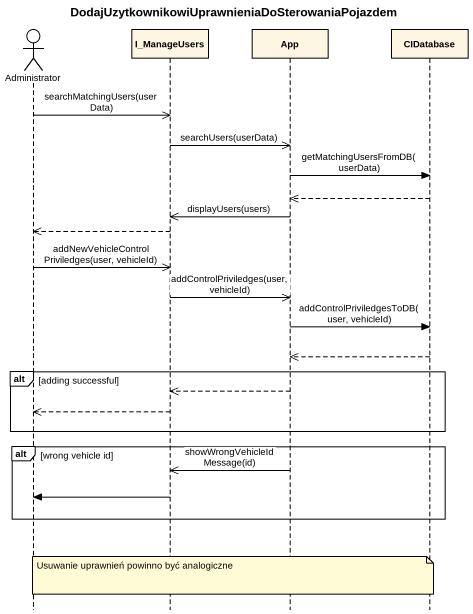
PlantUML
@startuml
title DodajUzytkownikowiUprawnieniaDoSterowaniaPojazdem
hide footbox
actor Administrator
participant I_ManageUsers
participant App
participant CIDatabase

Administrator ->> I_ManageUsers : searchMatchingUsers(userData)
I_ManageUsers ->> App : searchUsers(userData)
App -> CIDatabase : getMatchingUsersFromDB(userData)
CIDatabase -->> App
App ->> I_ManageUsers : displayUsers(users)
I_ManageUsers -->> Administrator
Administrator ->> I_ManageUsers : addNewVehicleControlPriviledges(user, vehicleId)
I_ManageUsers ->> App : addControlPriviledges(user, vehicleId)
App -> CIDatabase : addControlPriviledgesToDB(user, vehicleId)
CIDatabase -->> App
alt adding successful
  App -->> I_ManageUsers
  I_ManageUsers -->> Administrator
end
alt wrong vehicle id
  App ->> I_ManageUsers : showWrongVehicleIdMessage(id)
  I_ManageUsers -> Administrator
end
note over App : Usuwanie uprawnień powinno być analogiczne
@enduml
